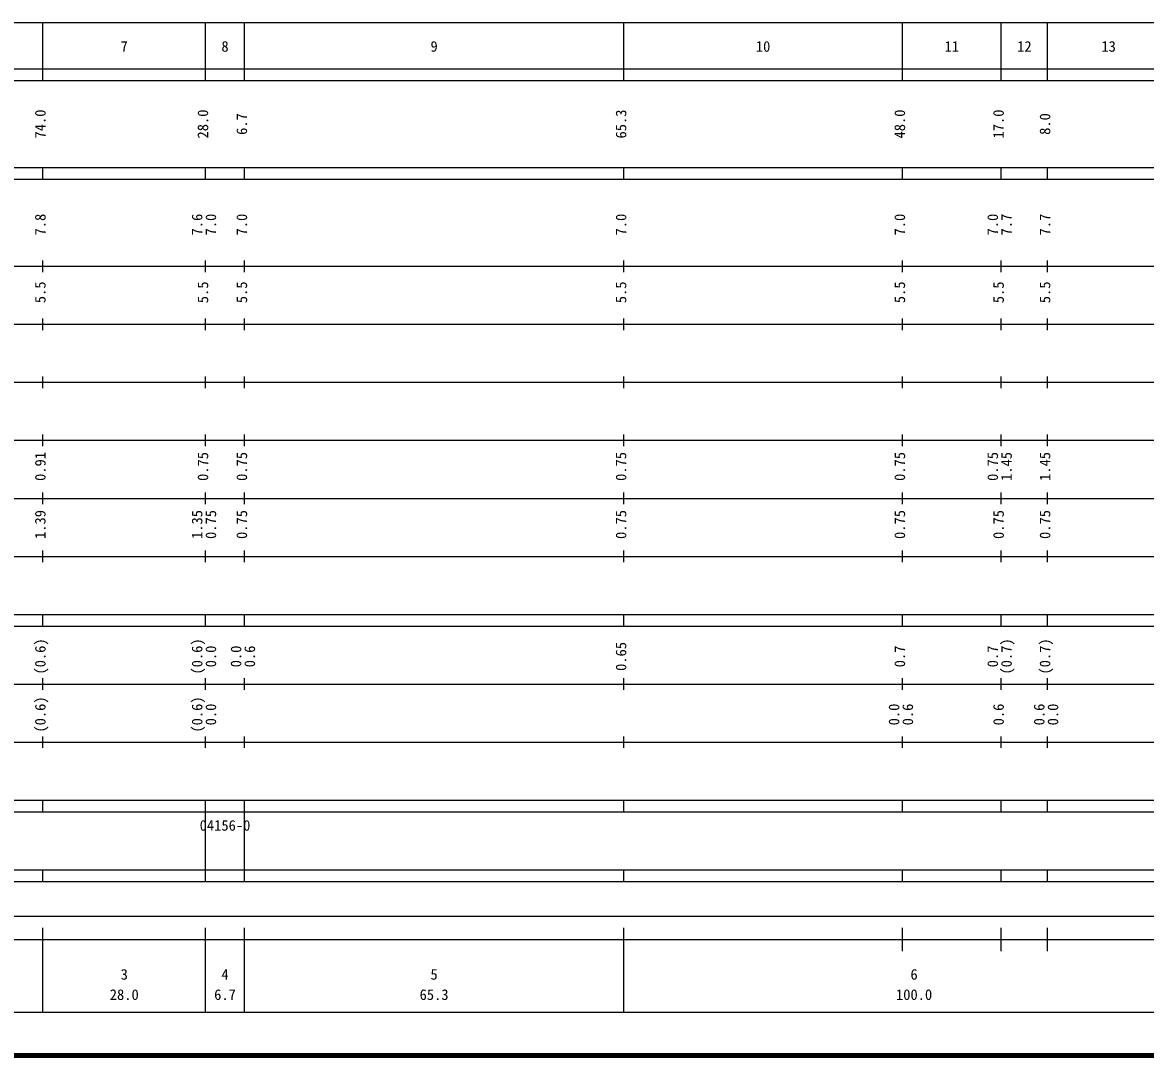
# Model space of a CAD drawing. Units: millimetres on the paper, enlarged 1000 times. Extents: x 40000 to 680000, y 20000 to 380000.
# Drawn here: x 264472 to 457854, y 20000 to 198000 of the extents above; entities that cross this region are included whole.
import ezdxf
from ezdxf.enums import TextEntityAlignment as Align

# ---------------------------------------------------------------- set-up
doc = ezdxf.new("R2010")
doc.units = ezdxf.units.MM
doc.header["$LTSCALE"] = 1000
doc.layers.add('M-TTL', color=2, linetype='Continuous', lineweight=140)
doc.layers.add('M-TTL-BAND', color=7, linetype='Continuous', lineweight=25)
doc.styles.add('ＭＳ ゴシック', font='')
doc.styles.get('ＭＳ ゴシック').set_extended_font_data('MS Gothic')

msp = doc.modelspace()

# ---------------------------------------------------------------- linework, layer by layer
at = {"layer": 'M-TTL'}
msp.add_line((40000, 20000), (680000, 20000), dxfattribs=at)
at = {"layer": 'M-TTL-BAND'}
for p, q in [((68000, 198000), (579000, 198000)), ((268000, 188000), (268000, 198000)), ((296000, 188000), (296000, 198000)), ((302700, 188000), (302700, 198000)), ((368000, 188000), (368000, 198000)), ((416000, 188000), (416000, 198000)), ((433000, 188000), (433000, 198000)), ((441000, 188000), (441000, 198000)), ((40000, 190000), (579000, 190000)), ((40000, 188000), (579000, 188000)), ((40000, 173000), (579000, 173000)), ((268000, 171000), (268000, 173000)), ((296000, 171000), (296000, 173000)), ((302700, 171000), (302700, 173000)), ((368000, 171000), (368000, 173000)), ((416000, 171000), (416000, 173000)), ((433000, 171000), (433000, 173000)), ((441000, 171000), (441000, 173000)), ((40000, 171000), (579000, 171000)), ((268000, 155000), (268000, 157000)), ((296000, 155000), (296000, 157000)), ((302700, 155000), (302700, 157000)), ((368000, 155000), (368000, 157000)), ((416000, 155000), (416000, 157000)), ((433000, 155000), (433000, 157000)), ((441000, 155000), (441000, 157000)), ((40000, 156000), (579000, 156000)), ((268000, 145000), (268000, 147000)), ((296000, 145000), (296000, 147000)), ((302700, 145000), (302700, 147000)), ((368000, 145000), (368000, 147000)), ((416000, 145000), (416000, 147000)), ((433000, 145000), (433000, 147000)), ((441000, 145000), (441000, 147000)), ((46000, 146000), (579000, 146000)), ((52000, 136000), (579000, 136000)), ((268000, 135000), (268000, 137000)), ((296000, 135000), (296000, 137000)), ((302700, 135000), (302700, 137000)), ((368000, 135000), (368000, 137000)), ((416000, 135000), (416000, 137000)), ((433000, 135000), (433000, 137000)), ((441000, 135000), (441000, 137000)), ((46000, 126000), (579000, 126000)), ((268000, 125000), (268000, 127000)), ((296000, 125000), (296000, 127000)), ((302700, 125000), (302700, 127000)), ((368000, 125000), (368000, 127000)), ((416000, 125000), (416000, 127000)), ((433000, 125000), (433000, 127000)), ((441000, 125000), (441000, 127000)), ((268000, 115000), (268000, 117000)), ((296000, 115000), (296000, 117000)), ((302700, 115000), (302700, 117000)), ((368000, 115000), (368000, 117000)), ((416000, 115000), (416000, 117000)), ((433000, 115000), (433000, 117000)), ((441000, 115000), (441000, 117000)), ((52000, 116000), (579000, 116000)), ((268000, 105000), (268000, 107000)), ((296000, 105000), (296000, 107000)), ((302700, 105000), (302700, 107000)), ((368000, 105000), (368000, 107000)), ((416000, 105000), (416000, 107000)), ((433000, 105000), (433000, 107000)), ((441000, 105000), (441000, 107000)), ((46000, 106000), (579000, 106000)), ((40000, 96000), (579000, 96000)), ((268000, 94000), (268000, 96000)), ((296000, 94000), (296000, 96000)), ((302700, 94000), (302700, 96000)), ((368000, 94000), (368000, 96000)), ((416000, 94000), (416000, 96000)), ((433000, 94000), (433000, 96000)), ((441000, 94000), (441000, 96000)), ((40000, 94000), (579000, 94000)), ((49000, 84000), (579000, 84000)), ((268000, 83000), (268000, 85000)), ((296000, 83000), (296000, 85000)), ((302700, 83000), (302700, 85000)), ((368000, 83000), (368000, 85000)), ((416000, 83000), (416000, 85000)), ((433000, 83000), (433000, 85000)), ((441000, 83000), (441000, 85000)), ((40000, 74000), (579000, 74000)), ((268000, 73000), (268000, 75000)), ((296000, 73000), (296000, 75000)), ((302700, 73000), (302700, 75000)), ((368000, 73000), (368000, 75000)), ((416000, 73000), (416000, 75000)), ((433000, 73000), (433000, 75000)), ((441000, 73000), (441000, 75000)), ((40000, 64000), (579000, 64000)), ((268000, 62000), (268000, 64000)), ((296000, 62000), (296000, 64000)), ((302700, 62000), (302700, 64000)), ((368000, 62000), (368000, 64000)), ((416000, 62000), (416000, 64000)), ((433000, 62000), (433000, 64000)), ((441000, 62000), (441000, 64000)), ((40000, 62000), (579000, 62000)), ((296000, 52000), (296000, 62000)), ((302700, 52000), (302700, 62000)), ((40000, 52000), (579000, 52000)), ((268000, 50000), (268000, 52000)), ((296000, 50000), (296000, 52000)), ((302700, 50000), (302700, 52000)), ((368000, 50000), (368000, 52000)), ((416000, 50000), (416000, 52000)), ((433000, 50000), (433000, 52000)), ((441000, 50000), (441000, 52000)), ((40000, 50000), (579000, 50000)), ((71000, 44000), (565000, 44000)), ((268000, 27500), (268000, 42000)), ((296000, 27500), (296000, 42000)), ((302700, 27500), (302700, 42000)), ((368000, 27500), (368000, 42000)), ((416000, 38000), (416000, 42000)), ((433000, 38000), (433000, 42000)), ((441000, 38000), (441000, 42000)), ((40000, 40000), (579000, 40000)), ((68000, 27500), (579000, 27500))]:
    msp.add_line(p, q, dxfattribs=at)

# ---------------------------------------------------------------- texts
at = {"layer": 'M-TTL-BAND', "style": 'ＭＳ ゴシック'}
for s, p in [('7', (282000, 192405)), ('8', (299350, 192405)), ('9', (335350, 192405)), ('10', (392000, 192405)), ('11', (424500, 192405)), ('12', (437000, 192405)), ('13', (451500, 192405)), ('3', (282000, 32523)), ('4', (299350, 32523)), ('5', (335350, 32523)), ('6', (418000, 32523)), ('28.0', (282000, 29033)), ('6.7', (299350, 29033)), ('65.3', (335350, 29033)), ('100.0', (418000, 29033))]:
    msp.add_text(s, height=1833, dxfattribs=at).set_placement(p, align=Align.BOTTOM_CENTER)
for s, p in [('74.0', (269000, 180500)), ('28.0', (297000, 180500)), ('6.7', (303700, 180500)), ('65.3', (369000, 180500)), ('48.0', (417000, 180500)), ('17.0', (434000, 180500)), ('8.0', (442000, 180500)), ('7.8', (269000, 163174)), ('7.6', (296000, 163174)), ('7.0', (298370, 163174)), ('7.0', (303700, 163174)), ('7.0', (369000, 163174)), ('7.0', (417000, 163174)), ('7.0', (433000, 163174)), ('7.7', (435370, 163174)), ('7.7', (442000, 163174)), ('5.5', (269000, 151500)), ('5.5', (297000, 151500)), ('5.5', (303700, 151500)), ('5.5', (369000, 151500)), ('5.5', (417000, 151500)), ('5.5', (434000, 151500)), ('5.5', (442000, 151500)), ('0.91', (269000, 121500)), ('0.75', (297000, 121500)), ('0.75', (303700, 121500)), ('0.75', (369000, 121500)), ('0.75', (417000, 121500)), ('0.75', (433000, 121500)), ('1.45', (435370, 121500)), ('1.45', (442000, 121500)), ('1.39', (269000, 111500)), ('1.35', (296000, 111500)), ('0.75', (298370, 111500)), ('0.75', (303700, 111500)), ('0.75', (369000, 111500)), ('0.75', (417000, 111500)), ('0.75', (434000, 111500)), ('0.75', (442000, 111500)), ('(0.6)', (269000, 88764)), ('(0.6)', (296000, 88764)), ('0.65', (369000, 88764)), ('(0.7)', (435370, 88764)), ('(0.7)', (442000, 88764)), ('0.0', (298370, 88764)), ('0.0', (302700, 88764)), ('0.6', (305070, 88764)), ('0.7', (417000, 88764)), ('0.7', (433000, 88764)), ('(0.6)', (269000, 78764)), ('(0.6)', (296000, 78764)), ('0.0', (298370, 78764)), ('0.0', (416000, 78764)), ('0.6', (418370, 78764)), ('0.6', (434000, 78764)), ('0.6', (441000, 78764)), ('0.0', (443370, 78764))]:
    msp.add_text(s, height=1833, rotation=90, dxfattribs=at).set_placement(p, align=Align.BOTTOM_CENTER)
msp.add_text('04156-0', height=1833, dxfattribs=at).set_placement((299350, 59655), align=Align.MIDDLE_CENTER)

doc.saveas('drawing.dxf')
